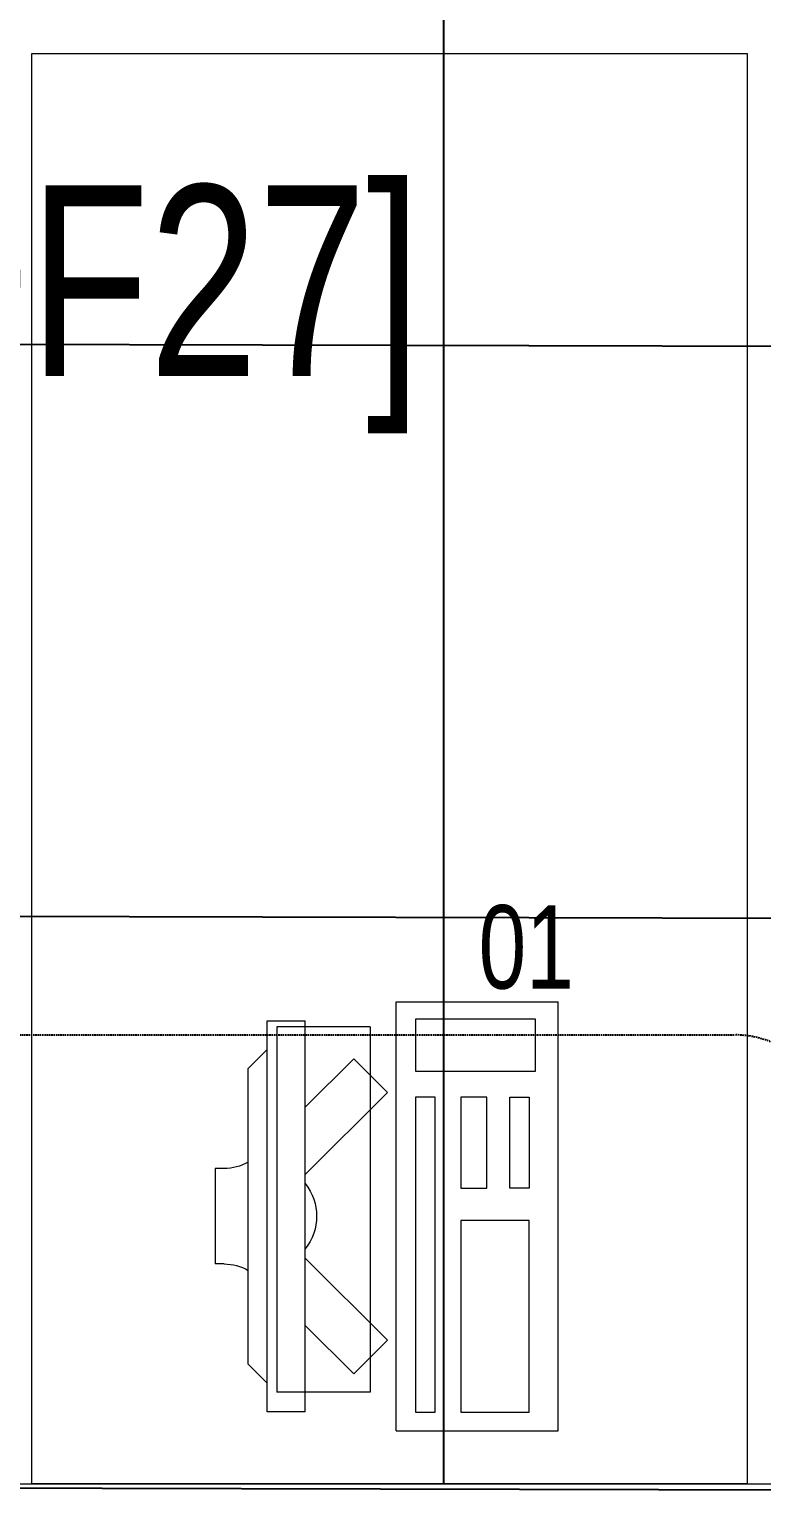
# Model space of a CAD drawing. Extents: x -178977 to 231842, y -29287 to 19916.
# Drawn here: x 31441 to 32209, y -12838 to -11304 of the extents above; entities that cross this region are included whole.
import ezdxf

# ---------------------------------------------------------------- set-up
doc = ezdxf.new("R2010")
doc.units = 0
doc.header["$LTSCALE"] = 0.25
doc.linetypes.add('DASHDOT', pattern=[25.4, 12.7, -6.35, 0, -6.35])
doc.linetypes.add('HIDDEN', pattern=[9.525, 6.35, -3.175])
for name, color, linetype, lineweight in [('01-First Floor-FUR$0$72_EGR_BASE_TEXT', 252, 'Continuous', 5), ('01-First Floor-FUR$0$72_EGR_EQP_TAG', 142, 'Continuous', 5), ('01-First Floor-FUR$0$LOADING', 253, 'Continuous', 5), ('01-First Floor-FUR$0$Walls', 251, 'Continuous', 5), ('E-LITE-CLNG-CNDT', 6, 'DASHDOT', 35), ('E-POWR-FLOR-CNDT', 6, 'HIDDEN', 25)]:
    doc.layers.add(name, color=color, linetype=linetype, lineweight=lineweight)
doc.layers.add('01-First Floor-FUR$0$FALSE CEILING', color=251, linetype='Continuous')
doc.styles.add('01-First Floor-FUR$0$X3G_ENTITY_257CFD', font='swisscl.ttf', dxfattribs={"height": 200})
doc.styles.add('01-First Floor-FUR$0$X3G_ENTITY_9F38', font='swisscl.ttf', dxfattribs={"height": 0.2})

# ---------------------------------------------------------------- blocks, each defined once
blk = doc.blocks.new('01-First Floor-FUR$0$ITCWLS1-P')
at = {"layer": '01-First Floor-FUR$0$LOADING'}
for p, q in [((-0.17, 0.45), (-0.17, 0)), ((-0.17, 0.45), (0, 0.45)), ((0, 0.45), (0, 0)), ((-0.2651, 0.43, 0), (-0.3051, 0.43, 0)), ((-0.3051, 0.43, 0), (-0.3051, 0.02, 0)), ((-0.2651, 0.43, 0), (-0.2651, 0.02, 0)), ((-0.1496, 0.4305), (-0.1291, 0.4305)), ((-0.1291, 0.4305), (-0.1291, 0.4089)), ((-0.3251, 0.38, 0), (-0.3051, 0.4, 0)), ((-0.197, 0.4094), (-0.295, 0.4094)), ((-0.295, 0.0264), (-0.295, 0.4094)), ((-0.197, 0.0264), (-0.197, 0.4094)), ((-0.3251, 0.38, 0), (-0.3251, 0.07, 0)), ((-0.3503, 0.275), (-0.3596, 0.275)), ((-0.3596, 0.175), (-0.3596, 0.275)), ((-0.3503, 0.175), (-0.3596, 0.175)), ((-0.3251, 0.07, 0), (-0.3051, 0.05, 0)), ((-0.3051, 0.02, 0), (-0.2651, 0.02, 0)), ((-0.197, 0.0264), (-0.295, 0.0264)), ((-0.17, 0), (0, 0))]:
    blk.add_line(p, q, dxfattribs=at)
at = {"layer": '01-First Floor-FUR$0$LOADING', "extrusion": (2.48281e-10, 3.18408e-10, -1)}
for p, q in [((-0.2651, 0.3395), (-0.2144, 0.3902)), ((-0.1791, 0.3548), (-0.2144, 0.3902)), ((-0.2651, 0.2688), (-0.1791, 0.3548))]:
    blk.add_line(p, q, dxfattribs=at)
at = {"layer": '01-First Floor-FUR$0$LOADING', "extrusion": (2.48281e-10, -3.18408e-10, -1)}
for p, q in [((-0.2651, 0.1812), (-0.1791, 0.0952)), ((-0.2651, 0.1105), (-0.2144, 0.0598)), ((-0.1791, 0.0952), (-0.2144, 0.0598))]:
    blk.add_line(p, q, dxfattribs=at)
at = {"layer": '01-First Floor-FUR$0$LOADING'}
for points in [[(-0.1291, 0.4089), (-0.1291, 0.1), (-0.1496, 0.1), (-0.1496, 0.4305)], [(-0.1496, 0.1), (-0.1496, 0.1), (-0.1496, 0.1), (-0.1496, 0.1), (-0.1496, 0.1), (-0.1496, 0.1), (-0.1496, 0.1), (-0.1496, 0.1), (-0.1496, 0.1)], [(-0.1496, 0.1), (-0.1496, 0.1), (-0.1496, 0.1), (-0.1496, 0.1), (-0.1496, 0.1), (-0.1496, 0.1), (-0.1496, 0.1), (-0.1496, 0.1), (-0.1496, 0.1), (-0.1496, 0.1), (-0.1496, 0.1), (-0.1496, 0.1), (-0.1496, 0.1), (-0.1496, 0.1), (-0.1496, 0.1), (-0.1496, 0.1), (-0.1496, 0.1), (-0.1496, 0.1)], [(-0.1496, 0.1), (-0.1496, 0.1), (-0.1496, 0.1), (-0.1496, 0.1), (-0.1496, 0.1), (-0.1496, 0.1), (-0.1496, 0.1), (-0.1496, 0.1), (-0.1496, 0.1), (-0.1496, 0.1)], [(-0.1496, 0.1), (-0.1496, 0.1), (-0.1496, 0.1), (-0.1496, 0.1), (-0.1496, 0.1), (-0.1496, 0.1), (-0.1496, 0.1)], [(-0.1496, 0.1), (-0.1496, 0.1), (-0.1496, 0.1), (-0.1496, 0.1), (-0.1496, 0.1), (-0.1496, 0.1), (-0.1496, 0.1), (-0.1496, 0.1), (-0.1496, 0.1), (-0.1496, 0.1)], [(-0.1496, 0.1), (-0.1496, 0.1), (-0.1496, 0.1), (-0.1496, 0.1), (-0.1496, 0.1), (-0.1496, 0.1), (-0.1496, 0.1), (-0.1496, 0.1), (-0.1496, 0.1), (-0.1496, 0.1), (-0.1496, 0.1), (-0.1496, 0.1), (-0.1496, 0.1), (-0.1496, 0.1), (-0.1496, 0.1)], [(-0.1496, 0.1), (-0.1496, 0.1), (-0.1496, 0.1), (-0.1496, 0.1), (-0.1496, 0.1), (-0.1496, 0.1), (-0.1496, 0.1), (-0.1496, 0.1), (-0.1496, 0.1), (-0.1496, 0.1)], [(-0.1496, 0.1), (-0.1496, 0.1), (-0.1496, 0.1), (-0.1496, 0.1), (-0.1496, 0.1), (-0.1496, 0.1), (-0.1496, 0.1), (-0.1496, 0.1), (-0.1496, 0.1), (-0.1496, 0.1)], [(-0.1496, 0.1), (-0.1496, 0.1), (-0.1496, 0.1), (-0.1496, 0.1), (-0.1496, 0.1), (-0.1496, 0.1), (-0.1496, 0.1), (-0.1496, 0.1), (-0.1496, 0.1), (-0.1496, 0.1), (-0.1496, 0.1), (-0.1496, 0.1), (-0.1496, 0.1), (-0.1496, 0.1), (-0.1496, 0.1), (-0.1496, 0.1), (-0.1496, 0.1), (-0.1496, 0.1), (-0.1496, 0.1), (-0.1496, 0.1), (-0.1496, 0.1), (-0.1496, 0.1), (-0.1496, 0.1), (-0.1496, 0.1), (-0.1496, 0.1), (-0.1496, 0.1), (-0.1496, 0.1), (-0.1496, 0.1), (-0.1496, 0.1), (-0.1496, 0.1), (-0.1496, 0.1), (-0.1496, 0.1), (-0.1496, 0.1), (-0.1496, 0.1), (-0.1496, 0.1), (-0.1496, 0.1), (-0.1496, 0.1), (-0.1496, 0.1), (-0.1496, 0.1), (-0.1496, 0.1), (-0.1496, 0.1), (-0.1496, 0.1), (-0.1496, 0.1), (-0.1496, 0.1), (-0.1496, 0.1), (-0.1496, 0.1), (-0.1496, 0.1), (-0.1496, 0.1), (-0.1496, 0.1), (-0.1496, 0.1), (-0.1496, 0.1), (-0.1496, 0.1), (-0.1496, 0.1), (-0.1496, 0.1)], [(-0.1496, 0.1), (-0.1496, 0.1), (-0.1496, 0.1), (-0.1496, 0.1), (-0.1496, 0.1), (-0.1496, 0.1), (-0.1496, 0.1), (-0.1496, 0.1), (-0.1496, 0.1), (-0.1496, 0.1), (-0.1496, 0.1), (-0.1496, 0.1), (-0.1496, 0.1), (-0.1496, 0.1), (-0.1496, 0.1), (-0.1496, 0.1), (-0.1496, 0.1), (-0.1496, 0.1), (-0.1496, 0.1), (-0.1496, 0.1), (-0.1496, 0.1), (-0.1496, 0.1), (-0.1496, 0.1), (-0.1496, 0.1), (-0.1496, 0.1), (-0.1496, 0.1), (-0.1496, 0.1), (-0.1496, 0.1), (-0.1496, 0.1), (-0.1496, 0.1), (-0.1496, 0.1), (-0.1496, 0.1), (-0.1496, 0.1), (-0.1496, 0.1), (-0.1496, 0.1), (-0.1496, 0.1), (-0.1496, 0.1), (-0.1496, 0.1), (-0.1496, 0.1), (-0.1496, 0.1), (-0.1496, 0.1), (-0.1496, 0.1), (-0.1496, 0.1), (-0.1496, 0.1), (-0.1496, 0.1), (-0.1496, 0.1), (-0.1496, 0.1), (-0.1496, 0.1), (-0.1496, 0.1), (-0.1496, 0.1), (-0.1496, 0.1), (-0.1496, 0.1), (-0.1496, 0.1), (-0.1496, 0.1), (-0.1496, 0.1), (-0.1496, 0.1), (-0.1496, 0.1), (-0.1496, 0.1), (-0.1496, 0.1), (-0.1496, 0.1), (-0.1496, 0.1), (-0.1496, 0.1), (-0.1496, 0.1), (-0.1496, 0.1), (-0.1496, 0.1), (-0.1496, 0.1), (-0.1496, 0.1), (-0.1496, 0.1), (-0.1496, 0.1), (-0.1496, 0.1), (-0.1496, 0.1), (-0.1496, 0.1), (-0.1496, 0.1), (-0.1496, 0.1), (-0.1496, 0.1), (-0.1496, 0.1), (-0.1496, 0.1), (-0.1496, 0.1), (-0.1496, 0.1), (-0.1496, 0.1), (-0.1496, 0.1), (-0.1496, 0.1), (-0.1496, 0.1), (-0.1496, 0.1), (-0.1496, 0.1), (-0.1496, 0.1), (-0.1496, 0.1), (-0.1496, 0.1), (-0.1496, 0.1)], [(-0.1496, 0.1), (-0.1496, 0.1), (-0.1496, 0.1), (-0.1496, 0.1), (-0.1496, 0.1), (-0.1496, 0.1), (-0.1496, 0.1), (-0.1496, 0.1), (-0.1496, 0.1), (-0.1496, 0.1), (-0.1496, 0.1), (-0.1496, 0.1)], [(-0.1496, 0.1), (-0.1496, 0.1), (-0.1496, 0.1), (-0.1496, 0.1), (-0.1496, 0.1), (-0.1496, 0.1), (-0.1496, 0.1)], [(-0.1496, 0.1), (-0.1496, 0.1), (-0.1496, 0.1), (-0.1496, 0.1), (-0.1496, 0.1), (-0.1496, 0.1), (-0.1496, 0.1), (-0.1496, 0.1), (-0.1496, 0.1), (-0.1496, 0.1), (-0.1496, 0.1), (-0.1496, 0.1), (-0.1496, 0.1), (-0.1496, 0.1), (-0.1496, 0.1), (-0.1496, 0.1), (-0.1496, 0.1)], [(-0.1496, 0.1), (-0.1496, 0.1), (-0.1496, 0.1), (-0.1496, 0.1), (-0.1496, 0.1), (-0.1496, 0.1), (-0.1496, 0.1), (-0.1496, 0.1), (-0.1496, 0.1), (-0.1496, 0.1), (-0.1496, 0.1), (-0.1496, 0.1), (-0.1496, 0.1), (-0.1496, 0.1), (-0.1496, 0.1), (-0.1496, 0.1), (-0.1496, 0.1), (-0.1496, 0.1), (-0.1496, 0.1), (-0.1496, 0.1), (-0.1496, 0.1), (-0.1496, 0.1), (-0.1496, 0.1), (-0.1496, 0.1), (-0.1496, 0.1), (-0.1496, 0.1), (-0.1496, 0.1), (-0.1496, 0.1), (-0.1496, 0.1), (-0.1496, 0.1), (-0.1496, 0.1), (-0.1496, 0.1), (-0.1496, 0.1), (-0.1496, 0.1), (-0.1496, 0.1), (-0.1496, 0.1), (-0.1496, 0.1), (-0.1496, 0.1), (-0.1496, 0.1), (-0.1496, 0.1), (-0.1496, 0.1), (-0.1496, 0.1), (-0.1496, 0.1), (-0.1496, 0.1), (-0.1496, 0.1), (-0.1496, 0.1), (-0.1496, 0.1), (-0.1496, 0.1), (-0.1496, 0.1), (-0.1496, 0.1), (-0.1496, 0.1), (-0.1496, 0.1), (-0.1496, 0.1), (-0.1496, 0.1), (-0.1496, 0.1), (-0.1496, 0.1), (-0.1496, 0.1), (-0.1496, 0.1), (-0.1496, 0.1), (-0.1496, 0.1), (-0.1496, 0.1), (-0.1496, 0.1), (-0.1496, 0.1), (-0.1496, 0.1), (-0.1496, 0.1), (-0.1496, 0.1), (-0.1496, 0.1), (-0.1496, 0.1), (-0.1496, 0.1), (-0.1496, 0.1), (-0.1496, 0.1), (-0.1496, 0.1), (-0.1496, 0.1), (-0.1496, 0.1), (-0.1496, 0.1), (-0.1496, 0.1), (-0.1496, 0.1), (-0.1496, 0.1), (-0.1496, 0.1), (-0.1496, 0.1), (-0.1496, 0.1), (-0.1496, 0.1), (-0.1496, 0.1), (-0.1496, 0.1), (-0.1496, 0.1), (-0.1496, 0.1), (-0.1496, 0.1), (-0.1496, 0.1), (-0.1496, 0.1), (-0.1496, 0.1), (-0.1496, 0.1), (-0.1496, 0.1), (-0.1496, 0.1), (-0.1496, 0.1), (-0.1496, 0.1), (-0.1496, 0.1), (-0.1496, 0.1), (-0.1496, 0.1), (-0.1496, 0.1), (-0.1496, 0.1), (-0.1496, 0.1), (-0.1496, 0.1), (-0.1496, 0.1), (-0.1496, 0.1), (-0.1496, 0.1), (-0.1496, 0.1), (-0.1496, 0.1), (-0.1496, 0.1), (-0.1496, 0.1), (-0.1496, 0.1), (-0.1496, 0.1)], [(-0.1496, 0.1), (-0.1496, 0.1), (-0.1496, 0.1), (-0.1496, 0.1), (-0.1496, 0.1), (-0.1496, 0.1), (-0.1496, 0.1), (-0.1496, 0.1)]]:
    blk.add_lwpolyline(points, dxfattribs=at)
for points in [[(-0.1019, 0.4305), (-0.0304, 0.4305), (-0.0304, 0.2294), (-0.1019, 0.2294)], [(-0.1019, 0.1954), (-0.0747, 0.1954), (-0.0747, 0.1), (-0.1019, 0.1)], [(-0.0304, 0.1954), (-0.0508, 0.1954), (-0.0508, 0.1), (-0.0304, 0.1)], [(-0.1496, 0.1), (-0.1496, 0.1), (-0.1496, 0.1), (-0.1496, 0.1), (-0.1496, 0.1), (-0.1496, 0.1), (-0.1496, 0.1), (-0.1496, 0.1), (-0.1496, 0.1), (-0.1496, 0.1), (-0.1496, 0.1), (-0.1496, 0.1), (-0.1496, 0.1), (-0.1496, 0.1), (-0.1496, 0.1), (-0.1496, 0.1), (-0.1496, 0.1), (-0.1496, 0.1), (-0.1496, 0.1), (-0.1496, 0.1), (-0.1496, 0.1), (-0.1496, 0.1), (-0.1496, 0.1), (-0.1496, 0.1), (-0.1496, 0.1), (-0.1496, 0.1), (-0.1496, 0.1), (-0.1496, 0.1), (-0.1496, 0.1), (-0.1496, 0.1), (-0.1496, 0.1), (-0.1496, 0.1), (-0.1496, 0.1), (-0.1496, 0.1), (-0.1496, 0.1), (-0.1496, 0.1), (-0.1496, 0.1), (-0.1496, 0.1), (-0.1496, 0.1), (-0.1496, 0.1), (-0.1496, 0.1), (-0.1496, 0.1), (-0.1496, 0.1), (-0.1496, 0.1), (-0.1496, 0.1), (-0.1496, 0.1), (-0.1496, 0.1), (-0.1496, 0.1), (-0.1496, 0.1), (-0.1496, 0.1), (-0.1496, 0.1), (-0.1496, 0.1), (-0.1496, 0.1), (-0.1496, 0.1), (-0.1496, 0.1), (-0.1496, 0.1), (-0.1496, 0.1), (-0.1496, 0.1), (-0.1496, 0.1), (-0.1496, 0.1), (-0.1496, 0.1), (-0.1496, 0.1), (-0.1496, 0.1), (-0.1496, 0.1), (-0.1496, 0.1), (-0.1496, 0.1), (-0.1496, 0.1), (-0.1496, 0.1), (-0.1496, 0.1), (-0.1496, 0.1), (-0.1496, 0.1), (-0.1496, 0.1), (-0.1496, 0.1), (-0.1496, 0.1), (-0.1496, 0.1), (-0.1496, 0.1), (-0.1496, 0.1), (-0.1496, 0.1), (-0.1496, 0.1), (-0.1496, 0.1), (-0.1496, 0.1), (-0.1496, 0.1), (-0.1496, 0.1), (-0.1496, 0.1), (-0.1496, 0.1), (-0.1496, 0.1), (-0.1496, 0.1), (-0.1496, 0.1), (-0.1496, 0.1), (-0.1496, 0.1), (-0.1496, 0.1), (-0.1496, 0.1), (-0.1496, 0.1), (-0.1496, 0.1), (-0.1496, 0.1), (-0.1496, 0.1), (-0.1496, 0.1), (-0.1496, 0.1), (-0.1496, 0.1), (-0.1496, 0.1), (-0.1496, 0.1), (-0.1496, 0.1), (-0.1496, 0.1), (-0.1496, 0.1), (-0.1496, 0.1), (-0.1496, 0.1), (-0.1496, 0.1), (-0.1496, 0.1), (-0.1496, 0.1), (-0.1496, 0.1), (-0.1496, 0.1), (-0.1496, 0.1), (-0.1496, 0.1), (-0.1496, 0.1), (-0.1496, 0.1), (-0.1496, 0.1), (-0.1496, 0.1), (-0.1496, 0.1), (-0.1496, 0.1), (-0.1496, 0.1), (-0.1496, 0.1), (-0.1496, 0.1), (-0.1496, 0.1), (-0.1496, 0.1), (-0.1496, 0.1), (-0.1496, 0.1), (-0.1496, 0.1), (-0.1496, 0.1), (-0.1496, 0.1), (-0.1496, 0.1), (-0.1496, 0.1), (-0.1496, 0.1), (-0.1496, 0.1), (-0.1496, 0.1), (-0.1496, 0.1), (-0.1496, 0.1), (-0.1496, 0.1), (-0.1496, 0.1), (-0.1496, 0.1), (-0.1496, 0.1), (-0.1496, 0.1), (-0.1496, 0.1), (-0.1496, 0.1), (-0.1496, 0.1), (-0.1496, 0.1), (-0.1496, 0.1), (-0.1496, 0.1), (-0.1496, 0.1), (-0.1496, 0.1), (-0.1496, 0.1), (-0.1496, 0.1), (-0.1496, 0.1), (-0.1496, 0.1), (-0.1496, 0.1), (-0.1496, 0.1), (-0.1496, 0.1), (-0.1496, 0.1), (-0.1496, 0.1), (-0.1496, 0.1), (-0.1496, 0.1), (-0.1496, 0.1), (-0.1496, 0.1), (-0.1496, 0.1), (-0.1496, 0.1), (-0.1496, 0.1), (-0.1496, 0.1), (-0.1496, 0.1), (-0.1496, 0.1), (-0.1496, 0.1), (-0.1496, 0.1), (-0.1496, 0.1), (-0.1496, 0.1), (-0.1496, 0.1), (-0.1496, 0.1), (-0.1496, 0.1), (-0.1496, 0.1), (-0.1496, 0.1), (-0.1496, 0.1), (-0.1496, 0.1), (-0.1496, 0.1), (-0.1496, 0.1), (-0.1496, 0.1), (-0.1496, 0.1), (-0.1496, 0.1), (-0.1496, 0.1), (-0.1496, 0.1), (-0.1496, 0.1), (-0.1496, 0.1), (-0.1496, 0.1), (-0.1496, 0.1), (-0.1496, 0.1), (-0.1496, 0.1), (-0.1496, 0.1), (-0.1496, 0.1), (-0.1496, 0.1), (-0.1496, 0.1), (-0.1496, 0.1), (-0.1496, 0.1), (-0.1496, 0.1), (-0.1496, 0.1), (-0.1496, 0.1), (-0.1496, 0.1), (-0.1496, 0.1), (-0.1496, 0.1), (-0.1496, 0.1), (-0.1496, 0.1), (-0.1496, 0.1), (-0.1496, 0.1), (-0.1496, 0.1), (-0.1496, 0.1), (-0.1496, 0.1), (-0.1496, 0.1), (-0.1496, 0.1), (-0.1496, 0.1), (-0.1496, 0.1), (-0.1496, 0.1), (-0.1496, 0.1), (-0.1496, 0.1), (-0.1496, 0.1), (-0.1496, 0.1), (-0.1496, 0.1), (-0.1496, 0.1), (-0.1496, 0.1), (-0.1496, 0.1), (-0.1496, 0.1), (-0.1496, 0.1), (-0.1496, 0.1), (-0.1496, 0.1), (-0.1496, 0.1), (-0.1496, 0.1), (-0.1496, 0.1), (-0.1496, 0.1), (-0.1496, 0.1), (-0.1496, 0.1), (-0.1496, 0.1), (-0.1496, 0.1), (-0.1496, 0.1), (-0.1496, 0.1), (-0.1496, 0.1), (-0.1496, 0.1), (-0.1496, 0.1), (-0.1496, 0.1), (-0.1496, 0.1), (-0.1496, 0.1), (-0.1496, 0.1), (-0.1496, 0.1), (-0.1496, 0.1), (-0.1496, 0.1), (-0.1496, 0.1), (-0.1496, 0.1), (-0.1496, 0.1), (-0.1496, 0.1), (-0.1496, 0.1), (-0.1496, 0.1), (-0.1496, 0.1), (-0.1496, 0.1), (-0.1496, 0.1), (-0.1496, 0.1), (-0.1496, 0.1), (-0.1496, 0.1), (-0.1496, 0.1), (-0.1496, 0.1), (-0.1496, 0.1), (-0.1496, 0.1), (-0.1496, 0.1), (-0.1496, 0.1), (-0.1496, 0.1), (-0.1496, 0.1), (-0.1496, 0.1), (-0.1496, 0.1), (-0.1496, 0.1), (-0.1496, 0.1), (-0.1496, 0.1), (-0.1496, 0.1), (-0.1496, 0.1), (-0.1496, 0.1), (-0.1496, 0.1)], [(-0.1496, 0.1), (-0.1496, 0.1), (-0.1496, 0.1), (-0.1496, 0.1), (-0.1496, 0.1), (-0.1496, 0.1), (-0.1496, 0.1), (-0.1496, 0.1), (-0.1496, 0.1), (-0.1496, 0.1), (-0.1496, 0.1), (-0.1496, 0.1), (-0.1496, 0.1), (-0.1496, 0.1), (-0.1496, 0.1), (-0.1496, 0.1), (-0.1496, 0.1), (-0.1496, 0.1), (-0.1496, 0.1), (-0.1496, 0.1), (-0.1496, 0.1), (-0.1496, 0.1), (-0.1496, 0.1), (-0.1496, 0.1), (-0.1496, 0.1), (-0.1496, 0.1), (-0.1496, 0.1), (-0.1496, 0.1), (-0.1496, 0.1), (-0.1496, 0.1), (-0.1496, 0.1), (-0.1496, 0.1), (-0.1496, 0.1), (-0.1496, 0.1), (-0.1496, 0.1), (-0.1496, 0.1), (-0.1496, 0.1), (-0.1496, 0.1), (-0.1496, 0.1), (-0.1496, 0.1), (-0.1496, 0.1), (-0.1496, 0.1), (-0.1496, 0.1), (-0.1496, 0.1), (-0.1496, 0.1), (-0.1496, 0.1), (-0.1496, 0.1), (-0.1496, 0.1), (-0.1496, 0.1), (-0.1496, 0.1), (-0.1496, 0.1), (-0.1496, 0.1), (-0.1496, 0.1), (-0.1496, 0.1), (-0.1496, 0.1), (-0.1496, 0.1), (-0.1496, 0.1), (-0.1496, 0.1), (-0.1496, 0.1), (-0.1496, 0.1), (-0.1496, 0.1), (-0.1496, 0.1), (-0.1496, 0.1), (-0.1496, 0.1), (-0.1496, 0.1), (-0.1496, 0.1), (-0.1496, 0.1), (-0.1496, 0.1), (-0.1496, 0.1), (-0.1496, 0.1), (-0.1496, 0.1), (-0.1496, 0.1), (-0.1496, 0.1), (-0.1496, 0.1), (-0.1496, 0.1), (-0.1496, 0.1), (-0.1496, 0.1), (-0.1496, 0.1), (-0.1496, 0.1), (-0.1496, 0.1), (-0.1496, 0.1), (-0.1496, 0.1), (-0.1496, 0.1), (-0.1496, 0.1), (-0.1496, 0.1), (-0.1496, 0.1), (-0.1496, 0.1), (-0.1496, 0.1), (-0.1496, 0.1), (-0.1496, 0.1), (-0.1496, 0.1), (-0.1496, 0.1), (-0.1496, 0.1), (-0.1496, 0.1), (-0.1496, 0.1), (-0.1496, 0.1), (-0.1496, 0.1), (-0.1496, 0.1), (-0.1496, 0.1), (-0.1496, 0.1), (-0.1496, 0.1), (-0.1496, 0.1), (-0.1496, 0.1), (-0.1496, 0.1), (-0.1496, 0.1), (-0.1496, 0.1), (-0.1496, 0.1), (-0.1496, 0.1), (-0.1496, 0.1), (-0.1496, 0.1), (-0.1496, 0.1), (-0.1496, 0.1), (-0.1496, 0.1), (-0.1496, 0.1), (-0.1496, 0.1), (-0.1496, 0.1), (-0.1496, 0.1), (-0.1496, 0.1), (-0.1496, 0.1), (-0.1496, 0.1), (-0.1496, 0.1), (-0.1496, 0.1), (-0.1496, 0.1), (-0.1496, 0.1), (-0.1496, 0.1), (-0.1496, 0.1), (-0.1496, 0.1), (-0.1496, 0.1), (-0.1496, 0.1), (-0.1496, 0.1), (-0.1496, 0.1), (-0.1496, 0.1), (-0.1496, 0.1), (-0.1496, 0.1), (-0.1496, 0.1), (-0.1496, 0.1), (-0.1496, 0.1), (-0.1496, 0.1), (-0.1496, 0.1), (-0.1496, 0.1), (-0.1496, 0.1), (-0.1496, 0.1), (-0.1496, 0.1), (-0.1496, 0.1), (-0.1496, 0.1), (-0.1496, 0.1), (-0.1496, 0.1), (-0.1496, 0.1), (-0.1496, 0.1), (-0.1496, 0.1), (-0.1496, 0.1), (-0.1496, 0.1), (-0.1496, 0.1), (-0.1496, 0.1), (-0.1496, 0.1), (-0.1496, 0.1), (-0.1496, 0.1), (-0.1496, 0.1), (-0.1496, 0.1), (-0.1496, 0.1), (-0.1496, 0.1), (-0.1496, 0.1), (-0.1496, 0.1), (-0.1496, 0.1), (-0.1496, 0.1), (-0.1496, 0.1), (-0.1496, 0.1), (-0.1496, 0.1), (-0.1496, 0.1), (-0.1496, 0.1), (-0.1496, 0.1), (-0.1496, 0.1), (-0.1496, 0.1), (-0.1496, 0.1), (-0.1496, 0.1), (-0.1496, 0.1), (-0.1496, 0.1), (-0.1496, 0.1), (-0.1496, 0.1), (-0.1496, 0.1), (-0.1496, 0.1), (-0.1496, 0.1), (-0.1496, 0.1), (-0.1496, 0.1), (-0.1496, 0.1), (-0.1496, 0.1), (-0.1496, 0.1), (-0.1496, 0.1), (-0.1496, 0.1), (-0.1496, 0.1), (-0.1496, 0.1), (-0.1496, 0.1), (-0.1496, 0.1), (-0.1496, 0.1), (-0.1496, 0.1), (-0.1496, 0.1), (-0.1496, 0.1), (-0.1496, 0.1), (-0.1496, 0.1), (-0.1496, 0.1), (-0.1496, 0.1), (-0.1496, 0.1), (-0.1496, 0.1), (-0.1496, 0.1), (-0.1496, 0.1), (-0.1496, 0.1), (-0.1496, 0.1), (-0.1496, 0.1), (-0.1496, 0.1), (-0.1496, 0.1), (-0.1496, 0.1), (-0.1496, 0.1), (-0.1496, 0.1), (-0.1496, 0.1)], [(-0.1496, 0.1), (-0.1496, 0.1), (-0.1496, 0.1), (-0.1496, 0.1), (-0.1496, 0.1), (-0.1496, 0.1), (-0.1496, 0.1), (-0.1496, 0.1), (-0.1496, 0.1), (-0.1496, 0.1), (-0.1496, 0.1), (-0.1496, 0.1), (-0.1496, 0.1), (-0.1496, 0.1), (-0.1496, 0.1), (-0.1496, 0.1), (-0.1496, 0.1), (-0.1496, 0.1), (-0.1496, 0.1), (-0.1496, 0.1), (-0.1496, 0.1), (-0.1496, 0.1), (-0.1496, 0.1), (-0.1496, 0.1), (-0.1496, 0.1), (-0.1496, 0.1), (-0.1496, 0.1), (-0.1496, 0.1), (-0.1496, 0.1), (-0.1496, 0.1), (-0.1496, 0.1), (-0.1496, 0.1), (-0.1496, 0.1), (-0.1496, 0.1), (-0.1496, 0.1), (-0.1496, 0.1), (-0.1496, 0.1), (-0.1496, 0.1), (-0.1496, 0.1), (-0.1496, 0.1), (-0.1496, 0.1), (-0.1496, 0.1), (-0.1496, 0.1), (-0.1496, 0.1), (-0.1496, 0.1), (-0.1496, 0.1), (-0.1496, 0.1), (-0.1496, 0.1), (-0.1496, 0.1), (-0.1496, 0.1), (-0.1496, 0.1), (-0.1496, 0.1), (-0.1496, 0.1), (-0.1496, 0.1), (-0.1496, 0.1), (-0.1496, 0.1), (-0.1496, 0.1), (-0.1496, 0.1), (-0.1496, 0.1), (-0.1496, 0.1), (-0.1496, 0.1), (-0.1496, 0.1), (-0.1496, 0.1), (-0.1496, 0.1), (-0.1496, 0.1), (-0.1496, 0.1), (-0.1496, 0.1), (-0.1496, 0.1), (-0.1496, 0.1), (-0.1496, 0.1), (-0.1496, 0.1), (-0.1496, 0.1), (-0.1496, 0.1), (-0.1496, 0.1), (-0.1496, 0.1), (-0.1496, 0.1), (-0.1496, 0.1), (-0.1496, 0.1), (-0.1496, 0.1), (-0.1496, 0.1), (-0.1496, 0.1), (-0.1496, 0.1), (-0.1496, 0.1), (-0.1496, 0.1), (-0.1496, 0.1), (-0.1496, 0.1), (-0.1496, 0.1), (-0.1496, 0.1), (-0.1496, 0.1), (-0.1496, 0.1), (-0.1496, 0.1), (-0.1496, 0.1), (-0.1496, 0.1), (-0.1496, 0.1), (-0.1496, 0.1), (-0.1496, 0.1), (-0.1496, 0.1), (-0.1496, 0.1), (-0.1496, 0.1), (-0.1496, 0.1), (-0.1496, 0.1), (-0.1496, 0.1), (-0.1496, 0.1), (-0.1496, 0.1), (-0.1496, 0.1), (-0.1496, 0.1), (-0.1496, 0.1), (-0.1496, 0.1), (-0.1496, 0.1), (-0.1496, 0.1), (-0.1496, 0.1), (-0.1496, 0.1), (-0.1496, 0.1), (-0.1496, 0.1), (-0.1496, 0.1), (-0.1496, 0.1), (-0.1496, 0.1), (-0.1496, 0.1), (-0.1496, 0.1), (-0.1496, 0.1), (-0.1496, 0.1), (-0.1496, 0.1), (-0.1496, 0.1), (-0.1496, 0.1), (-0.1496, 0.1), (-0.1496, 0.1), (-0.1496, 0.1), (-0.1496, 0.1), (-0.1496, 0.1), (-0.1496, 0.1), (-0.1496, 0.1), (-0.1496, 0.1), (-0.1496, 0.1), (-0.1496, 0.1), (-0.1496, 0.1), (-0.1496, 0.1), (-0.1496, 0.1), (-0.1496, 0.1), (-0.1496, 0.1), (-0.1496, 0.1), (-0.1496, 0.1), (-0.1496, 0.1), (-0.1496, 0.1), (-0.1496, 0.1), (-0.1496, 0.1), (-0.1496, 0.1), (-0.1496, 0.1), (-0.1496, 0.1), (-0.1496, 0.1), (-0.1496, 0.1), (-0.1496, 0.1), (-0.1496, 0.1), (-0.1496, 0.1), (-0.1496, 0.1), (-0.1496, 0.1), (-0.1496, 0.1), (-0.1496, 0.1), (-0.1496, 0.1), (-0.1496, 0.1), (-0.1496, 0.1), (-0.1496, 0.1), (-0.1496, 0.1), (-0.1496, 0.1), (-0.1496, 0.1), (-0.1496, 0.1), (-0.1496, 0.1), (-0.1496, 0.1), (-0.1496, 0.1), (-0.1496, 0.1), (-0.1496, 0.1), (-0.1496, 0.1), (-0.1496, 0.1), (-0.1496, 0.1), (-0.1496, 0.1), (-0.1496, 0.1), (-0.1496, 0.1), (-0.1496, 0.1), (-0.1496, 0.1), (-0.1496, 0.1), (-0.1496, 0.1), (-0.1496, 0.1), (-0.1496, 0.1), (-0.1496, 0.1), (-0.1496, 0.1), (-0.1496, 0.1), (-0.1496, 0.1), (-0.1496, 0.1), (-0.1496, 0.1), (-0.1496, 0.1), (-0.1496, 0.1), (-0.1496, 0.1), (-0.1496, 0.1), (-0.1496, 0.1), (-0.1496, 0.1), (-0.1496, 0.1), (-0.1496, 0.1), (-0.1496, 0.1), (-0.1496, 0.1), (-0.1496, 0.1), (-0.1496, 0.1), (-0.1496, 0.1), (-0.1496, 0.1), (-0.1496, 0.1), (-0.1496, 0.1), (-0.1496, 0.1), (-0.1496, 0.1), (-0.1496, 0.1), (-0.1496, 0.1), (-0.1496, 0.1), (-0.1496, 0.1), (-0.1496, 0.1), (-0.1496, 0.1), (-0.1496, 0.1), (-0.1496, 0.1), (-0.1496, 0.1), (-0.1496, 0.1), (-0.1496, 0.1), (-0.1496, 0.1), (-0.1496, 0.1)], [(-0.1496, 0.0727), (-0.0236, 0.0727), (-0.0236, 0.0182), (-0.1496, 0.0182)]]:
    blk.add_lwpolyline(points, close=True, dxfattribs=at)
for centre, radius, start, end in [((-0.3503, 0.325), 0.05, 270, 300.3093), ((-0.3089, 0.225), 0.0556, 321.9431, 38.0569), ((-0.3503, 0.125), 0.05, 59.6907, 90)]:
    blk.add_arc(centre, radius, start, end, dxfattribs=at)
blk = doc.blocks.new('01-First Floor-FUR')
at = {"layer": '01-First Floor-FUR$0$FALSE CEILING', "linetype": 'Continuous'}
for p, q in [((31876, -12830), (31876, -8830)), ((29476, -11630), (32976, -11638.5)), ((29476, -12230), (32976, -12238.5))]:
    blk.add_line(p, q, dxfattribs=at)
at = {"layer": '01-First Floor-FUR$0$FALSE CEILING'}
blk.add_lwpolyline([(29476, -8830), (32976, -8830), (32976, -10710), (32976, -10718.5), (32976, -12838.5), (29476, -12830), (29476, -8830)], dxfattribs=at)
at = {"layer": '01-First Floor-FUR$0$LOADING', "elevation": -0.1}
blk.add_lwpolyline([(32193.9, -12830), (31443.9, -12830), (31443.9, -11330), (32193.9, -11330)], close=True, dxfattribs=at)
at = {"layer": '01-First Floor-FUR$0$Walls'}
blk.add_line((31207.6, -12830), (32976, -12830), dxfattribs=at)
at = {"layer": '01-First Floor-FUR$0$LOADING', "extrusion": (8.01373e-06, -1.9399e-16, 1), "xscale": -1000.000000000013, "yscale": 1000.000000000013, "zscale": 1000.000000000013, "rotation": 180}
blk.add_blockref('01-First Floor-FUR$0$ITCWLS1-P', (31995.8, -12324.5, 0.2), dxfattribs=at)
at = {"layer": '01-First Floor-FUR$0$72_EGR_BASE_TEXT', "insert": (31396.2, -11468, 0), "char_height": 200, "attachment_point": 2, "style": '01-First Floor-FUR$0$X3G_ENTITY_9F38'}
blk.add_mtext('[OPDF27]', dxfattribs=at)
at = {"layer": '01-First Floor-FUR$0$72_EGR_EQP_TAG', "insert": (31962.3, -12223.2, -0.1), "char_height": 87.47, "attachment_point": 2, "style": '01-First Floor-FUR$0$X3G_ENTITY_257CFD'}
blk.add_mtext('01', dxfattribs=at)

msp = doc.modelspace()

# ---------------------------------------------------------------- linework, layer by layer
at = {"layer": 'E-POWR-FLOR-CNDT'}
msp.add_lwpolyline([(29599.7, -12235.6), (29723.5, -12359.3), (32181.3, -12359.3, -0.414214), (32281.3, -12459.3), (32281.3, -12582.5), (32405, -12706.3)], format="xyb", dxfattribs=at)

# ---------------------------------------------------------------- block references
at = {"layer": 'E-LITE-CLNG-CNDT'}
msp.add_blockref('01-First Floor-FUR', (0, 0), dxfattribs=at)

doc.saveas('drawing.dxf')
